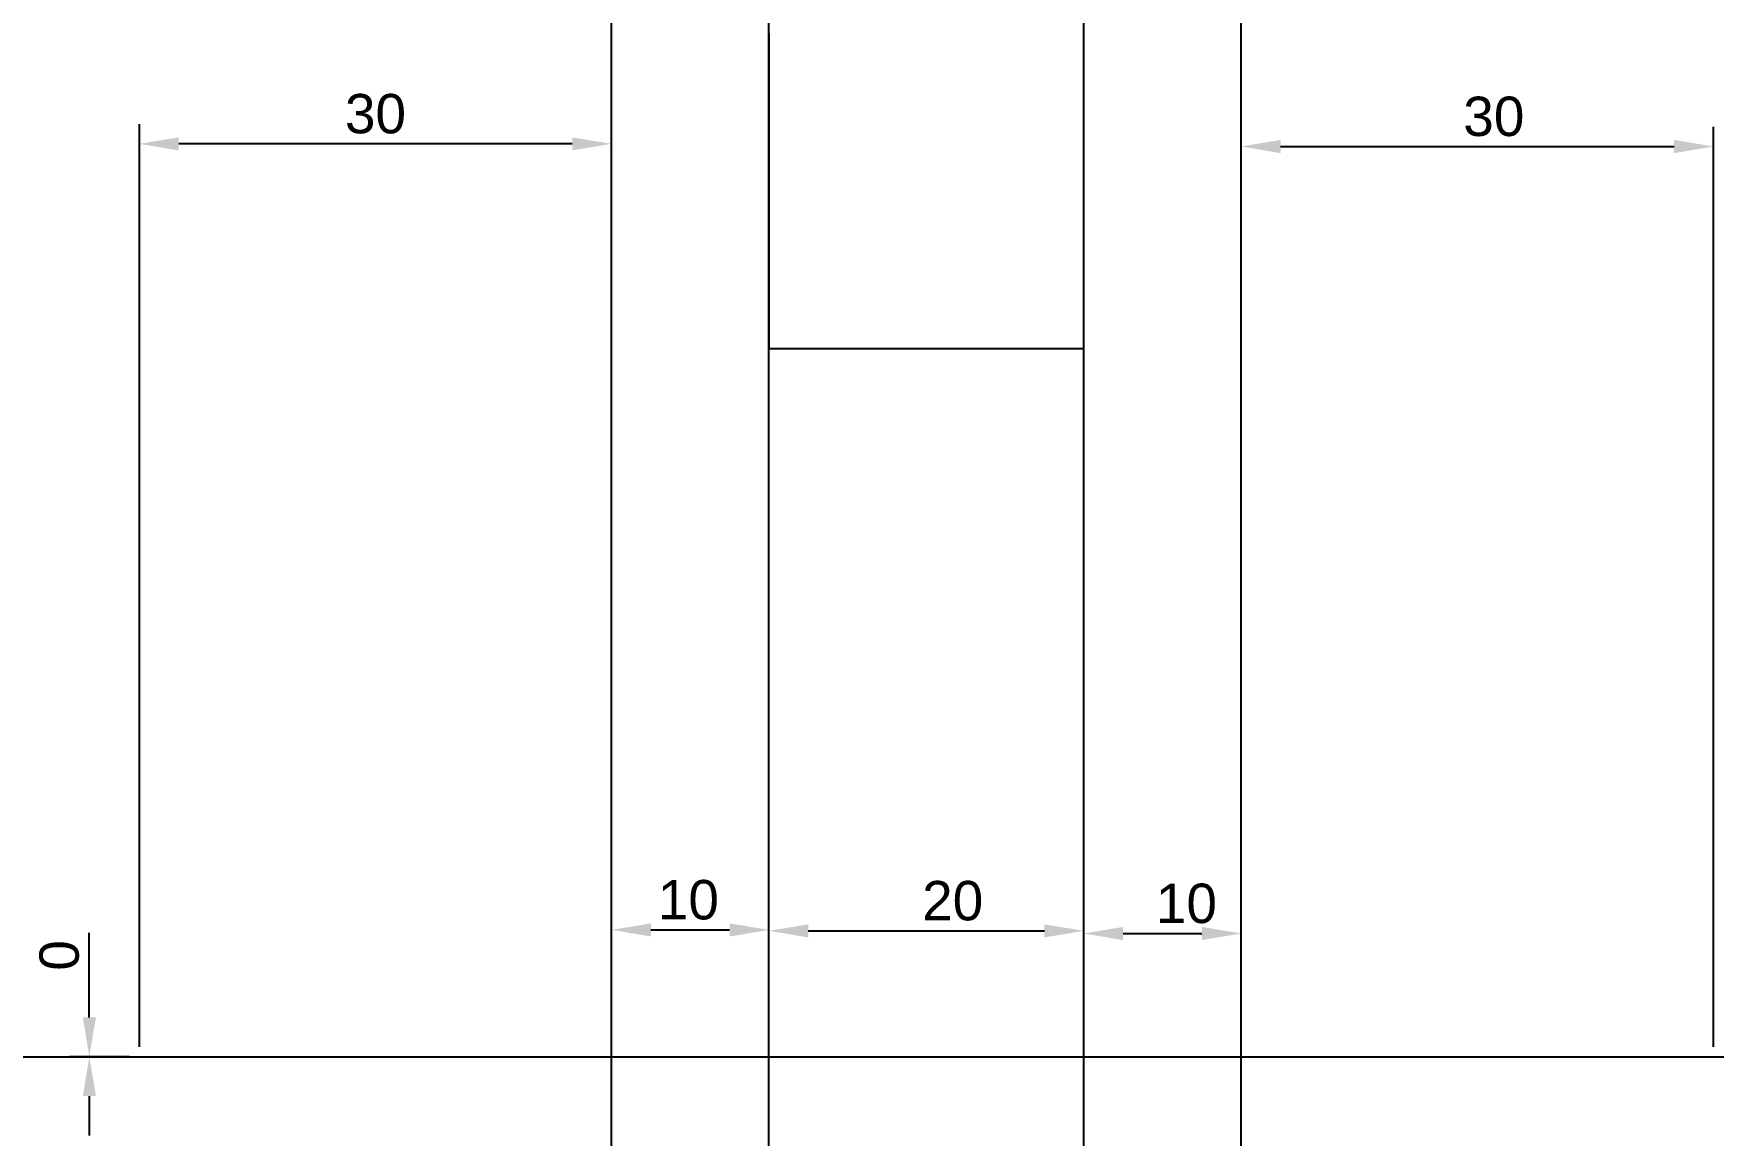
# Model space of a CAD drawing. Header units: millimetres. Extents: x 991 to 1097, y 743 to 813.
import ezdxf

# ---------------------------------------------------------------- set-up
doc = ezdxf.new("R2010")
doc.units = ezdxf.units.MM
doc.layers.add('Hjælpelinjer', color=252, linetype='Continuous', plot=False)
doc.layers.add('Målsætning_front', color=1, linetype='Continuous')
doc.styles.get("Standard").update_dxf_attribs({"font": 'ARIAL.TTF'})
doc.dimstyles.new('ISO-25', dxfattribs={"dimtxt": 2.5, "dimasz": 2.5, "dimexe": 1.25, "dimexo": 0.625, "dimtad": 1, "dimtxsty": 'Standard', "dimcen": 2.5, "dimadec": 0, "dimazin": 0, "dimtfac": 1, "dimtmove": 0, "dimatfit": 3, "dimfxl": 1, "dimarcsym": 0})

# ---------------------------------------------------------------- blocks, each defined once
blk = doc.blocks.new('*D0')
at = {"layer": 'Defpoints', "color": 0, "transparency": 16777216}
for p in [(1037.24, 756.2), (1027.24, 748.14), (1037.24, 748.14)]:
    blk.add_point(p, dxfattribs=at)
at = {"layer": 'Målsætning_front', "color": 0, "lineweight": -2, "transparency": 16777216}
for p, q in [((1027.24, 748.77), (1027.24, 757.45)), ((1037.24, 748.77), (1037.24, 757.45)), ((1029.74, 756.2), (1034.74, 756.2))]:
    blk.add_line(p, q, dxfattribs=at)
at = {"layer": 'Målsætning_front', "color": 0, "transparency": 16777216}
for points in [[(1029.74, 756.61), (1029.74, 755.78), (1027.24, 756.2)], [(1034.74, 756.61), (1034.74, 755.78), (1037.24, 756.2)]]:
    blk.add_solid(points, dxfattribs=at)
at = {"layer": 'Målsætning_front', "color": 0, "transparency": 16777216, "insert": (1032.12, 758.1), "char_height": 2.5, "attachment_point": 5}
blk.add_mtext('10', dxfattribs=at)
blk = doc.blocks.new('*D1')
at = {"layer": 'Defpoints', "color": 0, "transparency": 16777216}
for p in [(1057.24, 756.14), (1037.24, 748.14), (1057.24, 748.14)]:
    blk.add_point(p, dxfattribs=at)
at = {"layer": 'Målsætning_front', "color": 0, "lineweight": -2, "transparency": 16777216}
for p, q in [((1037.24, 748.77), (1037.24, 757.39)), ((1057.24, 748.77), (1057.24, 757.39)), ((1039.74, 756.14), (1054.74, 756.14))]:
    blk.add_line(p, q, dxfattribs=at)
at = {"layer": 'Målsætning_front', "color": 0, "transparency": 16777216}
for points in [[(1039.74, 756.55), (1039.74, 755.72), (1037.24, 756.14)], [(1054.74, 756.55), (1054.74, 755.72), (1057.24, 756.14)]]:
    blk.add_solid(points, dxfattribs=at)
at = {"layer": 'Målsætning_front', "color": 0, "transparency": 16777216, "insert": (1048.91, 758.04), "char_height": 2.5, "attachment_point": 5}
blk.add_mtext('20', dxfattribs=at)
blk = doc.blocks.new('*D2')
at = {"layer": 'Defpoints', "color": 0, "transparency": 16777216}
for p in [(1067.24, 755.97), (1057.24, 748.14), (1067.24, 748.14)]:
    blk.add_point(p, dxfattribs=at)
at = {"layer": 'Målsætning_front', "color": 0, "lineweight": -2, "transparency": 16777216}
for p, q in [((1057.24, 748.77), (1057.24, 757.22)), ((1067.24, 748.77), (1067.24, 757.22)), ((1059.74, 755.97), (1064.74, 755.97))]:
    blk.add_line(p, q, dxfattribs=at)
at = {"layer": 'Målsætning_front', "color": 0, "transparency": 16777216}
for points in [[(1059.74, 756.39), (1059.74, 755.55), (1057.24, 755.97)], [(1064.74, 756.39), (1064.74, 755.55), (1067.24, 755.97)]]:
    blk.add_solid(points, dxfattribs=at)
at = {"layer": 'Målsætning_front', "color": 0, "transparency": 16777216, "insert": (1063.76, 757.87), "char_height": 2.5, "attachment_point": 5}
blk.add_mtext('10', dxfattribs=at)
blk = doc.blocks.new('*D3')
at = {"layer": 'Defpoints', "color": 0, "transparency": 16777216}
for p in [(1097.24, 805.97), (1067.24, 748.14, 15), (1097.24, 748.14, 10)]:
    blk.add_point(p, dxfattribs=at)
at = {"layer": 'Målsætning_front', "color": 0, "lineweight": -2, "transparency": 16777216}
for p, q in [((1067.24, 748.77), (1067.24, 807.22)), ((1097.24, 748.77), (1097.24, 807.22)), ((1069.74, 805.97), (1094.74, 805.97))]:
    blk.add_line(p, q, dxfattribs=at)
at = {"layer": 'Målsætning_front', "color": 0, "transparency": 16777216}
for points in [[(1069.74, 806.39), (1069.74, 805.55), (1067.24, 805.97)], [(1094.74, 806.39), (1094.74, 805.55), (1097.24, 805.97)]]:
    blk.add_solid(points, dxfattribs=at)
at = {"layer": 'Målsætning_front', "color": 0, "transparency": 16777216, "insert": (1083.29, 807.87), "char_height": 2.5, "attachment_point": 5}
blk.add_mtext('30', dxfattribs=at)
blk = doc.blocks.new('*D4')
at = {"layer": 'Defpoints', "color": 0, "transparency": 16777216}
for p in [(997.24, 806.14), (997.24, 748.14, 10), (1027.24, 748.14, 15)]:
    blk.add_point(p, dxfattribs=at)
at = {"layer": 'Målsætning_front', "color": 0, "lineweight": -2, "transparency": 16777216}
for p, q in [((997.24, 748.77), (997.24, 807.39)), ((1027.24, 748.77), (1027.24, 807.39)), ((1024.74, 806.14), (999.74, 806.14))]:
    blk.add_line(p, q, dxfattribs=at)
at = {"layer": 'Målsætning_front', "color": 0, "transparency": 16777216}
for points in [[(999.74, 806.55), (999.74, 805.72), (997.24, 806.14)], [(1024.74, 806.55), (1024.74, 805.72), (1027.24, 806.14)]]:
    blk.add_solid(points, dxfattribs=at)
at = {"layer": 'Målsætning_front', "color": 0, "transparency": 16777216, "insert": (1012.24, 808.04), "char_height": 2.5, "attachment_point": 5}
blk.add_mtext('30', dxfattribs=at)
blk = doc.blocks.new('*D5')
at = {"layer": 'Defpoints', "color": 0, "transparency": 16777216}
for p in [(994.06, 748.14), (997.24, 748.14, 10), (997.24, 748.14)]:
    blk.add_point(p, dxfattribs=at)
at = {"layer": 'Målsætning_front', "color": 0, "lineweight": -2, "transparency": 16777216}
for p, q in [((994.06, 750.64), (994.06, 756.02)), ((996.62, 748.14), (992.81, 748.14)), ((996.62, 748.14), (992.81, 748.14)), ((994.06, 745.64), (994.06, 743.14))]:
    blk.add_line(p, q, dxfattribs=at)
at = {"layer": 'Målsætning_front', "color": 0, "transparency": 16777216}
for points in [[(993.65, 750.64), (994.48, 750.64), (994.06, 748.14)], [(993.65, 745.64), (994.48, 745.64), (994.06, 748.14)]]:
    blk.add_solid(points, dxfattribs=at)
at = {"layer": 'Målsætning_front', "color": 0, "transparency": 16777216, "insert": (992.16, 754.58), "char_height": 2.5, "attachment_point": 5, "rotation": 90}
blk.add_mtext('0', dxfattribs=at)

msp = doc.modelspace()

# ---------------------------------------------------------------- linework, layer by layer
at = {"layer": 'Hjælpelinjer', "extrusion": (-1, 0, 0)}
msp.add_line((1027.24, 793.143), (1027.24, 813.143), dxfattribs=at)
at = {"layer": 'Hjælpelinjer'}
for p, q in [((1037.24, 813.143), (1037.24, 793.143)), ((1037.24, 793.143), (1057.24, 793.143))]:
    msp.add_line(p, q, dxfattribs=at)
for p, direction in [((1027.24, 748.143), (0, 1)), ((1037.24, 748.143), (0, 1)), ((1057.24, 748.143), (0, 1)), ((1067.24, 748.143), (0, 1)), ((997.24, 748.143), (1, 0))]:
    msp.add_xline(p, direction, dxfattribs=at)

# ---------------------------------------------------------------- dimensions: what is measured, and where the dimension line sits
at = {"layer": 'Målsætning_front'}
dim = msp.add_linear_dim(base=(997.24, 806.136), p1=(1027.24, 748.143, 15), p2=(997.24, 748.143, 10), dimstyle='ISO-25', dxfattribs=at)
dim.commit()
dim.dimension.update_dxf_attribs({"geometry": '*D4', "text_midpoint": (1012.24, 808.038)})
for base, p1, p2, picture, middle in [((1097.24, 805.969), (1067.24, 748.143, 15), (1097.24, 748.143, 10), '*D3', (1083.294, 805.969)), ((1037.24, 756.197, 65), (1027.24, 748.143, 65), (1037.24, 748.143, 65), '*D0', (1032.124, 756.197, 65)), ((1057.24, 756.136, 65), (1037.24, 748.143, 65), (1057.24, 748.143, 65), '*D1', (1048.909, 756.136, 65)), ((1067.24, 755.969, 65), (1057.24, 748.143, 65), (1067.24, 748.143, 65), '*D2', (1063.765, 755.969, 65))]:
    dim = msp.add_linear_dim(base=base, p1=p1, p2=p2, dimstyle='ISO-25', dxfattribs=at)
    dim.commit()
    dim.dimension.update_dxf_attribs({"geometry": picture, "text_midpoint": middle, "dimtype": 160})
dim = msp.add_linear_dim(base=(994.062377198, 748.142955404), p1=(997.240242137, 748.142955404, 10), p2=(997.240242137, 748.142955404), angle=90, dimstyle='ISO-25', dxfattribs=at)
dim.commit()
dim.dimension.update_dxf_attribs({"geometry": '*D5', "text_midpoint": (994.062377198, 754.58309865), "dimtype": 160})

doc.saveas('drawing.dxf')
